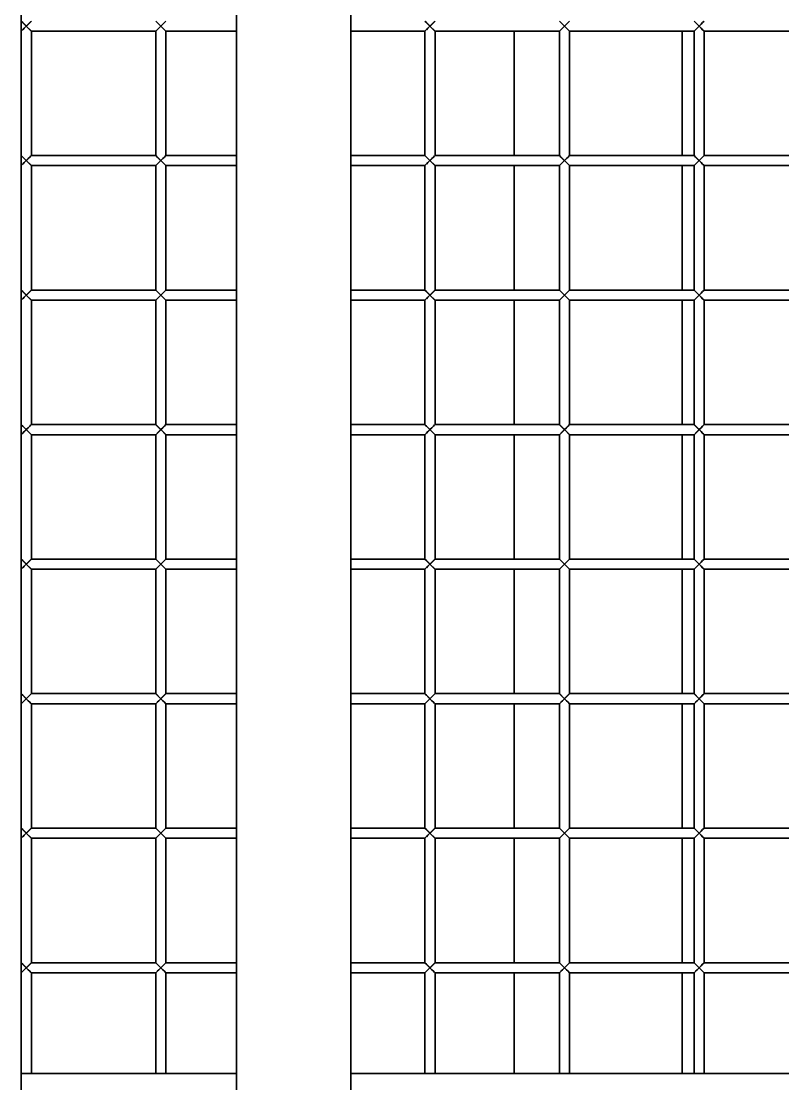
# Model space of a CAD drawing. Header units: millimetres. Extents: x 32496 to 166256, y 3504 to 23939.
# Drawn here: x 44566.1 to 44792.5, y 15456.8 to 15772.8 of the extents above; entities that cross this region are included whole.
import ezdxf

# ---------------------------------------------------------------- set-up
doc = ezdxf.new("R2010")
doc.units = ezdxf.units.MM
doc.layers.get('0').update_dxf_attribs({"lineweight": 35})

msp = doc.modelspace()

# ---------------------------------------------------------------- linework, layer by layer
at = {"linetype": 'Continuous'}
for p, q in [((44630.14, 16511.849), (44630.14, 15442.849)), ((44664.14, 16428.366), (44664.14, 15442.849)), ((44566.14, 15459.849), (44566.14, 16362.849)), ((44566.14, 15772.849), (44567.64, 15771.349)), ((44566.14, 15769.849), (44569.14, 15772.849)), ((44606.14, 15772.849), (44607.64, 15771.349)), ((44606.14, 15769.849), (44609.14, 15772.849)), ((44686.14, 15772.849), (44687.64, 15771.349)), ((44686.14, 15769.849), (44689.14, 15772.849)), ((44726.14, 15772.849), (44727.64, 15771.349)), ((44726.14, 15769.849), (44729.14, 15772.849)), ((44766.14, 15772.849), (44767.64, 15771.349)), ((44766.14, 15769.849), (44769.14, 15772.849)), ((44569.14, 15769.849), (44567.64, 15771.349)), ((44569.14, 15769.849), (44569.14, 15732.849)), ((44569.14, 15769.849), (44606.14, 15769.849)), ((44606.14, 15769.849), (44606.14, 15732.849)), ((44609.14, 15769.849), (44607.64, 15771.349)), ((44609.14, 15769.849), (44609.14, 15732.849)), ((44609.14, 15769.849), (44630.14, 15769.849)), ((44664.14, 15769.849), (44686.14, 15769.849)), ((44686.14, 15769.849), (44686.14, 15732.849)), ((44689.14, 15769.849), (44687.64, 15771.349)), ((44689.14, 15769.849), (44689.14, 15732.849)), ((44689.14, 15769.849), (44726.14, 15769.849)), ((44712.64, 15732.849), (44712.64, 15769.849)), ((44726.14, 15769.849), (44726.14, 15732.849)), ((44729.14, 15769.849), (44727.64, 15771.349)), ((44729.14, 15769.849), (44729.14, 15732.849)), ((44729.14, 15769.849), (44766.14, 15769.849)), ((44762.64, 15769.849), (44762.64, 15732.849)), ((44766.14, 15769.849), (44766.14, 15732.849)), ((44769.14, 15769.849), (44767.64, 15771.349)), ((44769.14, 15769.849), (44769.14, 15732.849)), ((44769.14, 15769.849), (44806.14, 15769.849)), ((44566.14, 15732.849), (44567.64, 15731.349)), ((44566.14, 15729.849), (44569.14, 15732.849)), ((44569.14, 15729.849), (44567.64, 15731.349)), ((44569.14, 15732.849), (44606.14, 15732.849)), ((44606.14, 15732.849), (44607.64, 15731.349)), ((44606.14, 15729.849), (44609.14, 15732.849)), ((44609.14, 15729.849), (44607.64, 15731.349)), ((44609.14, 15732.849), (44630.14, 15732.849)), ((44664.14, 15732.849), (44686.14, 15732.849)), ((44686.14, 15732.849), (44687.64, 15731.349)), ((44686.14, 15729.849), (44689.14, 15732.849)), ((44689.14, 15729.849), (44687.64, 15731.349)), ((44689.14, 15732.849), (44726.14, 15732.849)), ((44726.14, 15732.849), (44727.64, 15731.349)), ((44726.14, 15729.849), (44729.14, 15732.849)), ((44729.14, 15729.849), (44727.64, 15731.349)), ((44729.14, 15732.849), (44766.14, 15732.849)), ((44766.14, 15732.849), (44767.64, 15731.349)), ((44766.14, 15729.849), (44769.14, 15732.849)), ((44769.14, 15729.849), (44767.64, 15731.349)), ((44769.14, 15732.849), (44806.14, 15732.849)), ((44569.14, 15729.849), (44569.14, 15692.849)), ((44569.14, 15729.849), (44606.14, 15729.849)), ((44606.14, 15729.849), (44606.14, 15692.849)), ((44609.14, 15729.849), (44609.14, 15692.849)), ((44609.14, 15729.849), (44630.14, 15729.849)), ((44664.14, 15729.849), (44686.14, 15729.849)), ((44686.14, 15729.849), (44686.14, 15692.849)), ((44689.14, 15729.849), (44689.14, 15692.849)), ((44689.14, 15729.849), (44726.14, 15729.849)), ((44712.64, 15692.849), (44712.64, 15729.849)), ((44726.14, 15729.849), (44726.14, 15692.849)), ((44729.14, 15729.849), (44729.14, 15692.849)), ((44729.14, 15729.849), (44766.14, 15729.849)), ((44762.64, 15729.849), (44762.64, 15692.849)), ((44766.14, 15729.849), (44766.14, 15692.849)), ((44769.14, 15729.849), (44769.14, 15692.849)), ((44769.14, 15729.849), (44806.14, 15729.849)), ((44566.14, 15692.849), (44567.64, 15691.349)), ((44566.14, 15689.849), (44569.14, 15692.849)), ((44569.14, 15689.849), (44567.64, 15691.349)), ((44569.14, 15692.849), (44606.14, 15692.849)), ((44569.14, 15689.849), (44569.14, 15652.849)), ((44569.14, 15689.849), (44606.14, 15689.849)), ((44606.14, 15692.849), (44607.64, 15691.349)), ((44606.14, 15689.849), (44609.14, 15692.849)), ((44606.14, 15689.849), (44606.14, 15652.849)), ((44609.14, 15689.849), (44607.64, 15691.349)), ((44609.14, 15692.849), (44630.14, 15692.849)), ((44609.14, 15689.849), (44609.14, 15652.849)), ((44609.14, 15689.849), (44630.14, 15689.849)), ((44664.14, 15692.849), (44686.14, 15692.849)), ((44664.14, 15689.849), (44686.14, 15689.849)), ((44686.14, 15692.849), (44687.64, 15691.349)), ((44686.14, 15689.849), (44689.14, 15692.849)), ((44686.14, 15689.849), (44686.14, 15652.849)), ((44689.14, 15689.849), (44687.64, 15691.349)), ((44689.14, 15692.849), (44726.14, 15692.849)), ((44689.14, 15689.849), (44689.14, 15652.849)), ((44689.14, 15689.849), (44726.14, 15689.849)), ((44712.64, 15652.849), (44712.64, 15689.849)), ((44726.14, 15692.849), (44727.64, 15691.349)), ((44726.14, 15689.849), (44729.14, 15692.849)), ((44726.14, 15689.849), (44726.14, 15652.849)), ((44729.14, 15689.849), (44727.64, 15691.349)), ((44729.14, 15692.849), (44766.14, 15692.849)), ((44729.14, 15689.849), (44729.14, 15652.849)), ((44729.14, 15689.849), (44766.14, 15689.849)), ((44762.64, 15689.849), (44762.64, 15652.849)), ((44766.14, 15692.849), (44767.64, 15691.349)), ((44766.14, 15689.849), (44769.14, 15692.849)), ((44766.14, 15689.849), (44766.14, 15652.849)), ((44769.14, 15689.849), (44767.64, 15691.349)), ((44769.14, 15692.849), (44806.14, 15692.849)), ((44769.14, 15689.849), (44769.14, 15652.849)), ((44769.14, 15689.849), (44806.14, 15689.849)), ((44566.14, 15652.849), (44567.64, 15651.349)), ((44566.14, 15649.849), (44569.14, 15652.849)), ((44569.14, 15652.849), (44606.14, 15652.849)), ((44606.14, 15652.849), (44607.64, 15651.349)), ((44606.14, 15649.849), (44609.14, 15652.849)), ((44609.14, 15652.849), (44630.14, 15652.849)), ((44664.14, 15652.849), (44686.14, 15652.849)), ((44686.14, 15652.849), (44687.64, 15651.349)), ((44686.14, 15649.849), (44689.14, 15652.849)), ((44689.14, 15652.849), (44726.14, 15652.849)), ((44726.14, 15652.849), (44727.64, 15651.349)), ((44726.14, 15649.849), (44729.14, 15652.849)), ((44729.14, 15652.849), (44766.14, 15652.849)), ((44766.14, 15652.849), (44767.64, 15651.349)), ((44766.14, 15649.849), (44769.14, 15652.849)), ((44769.14, 15652.849), (44806.14, 15652.849)), ((44569.14, 15649.849), (44567.64, 15651.349)), ((44569.14, 15649.849), (44569.14, 15612.849)), ((44569.14, 15649.849), (44606.14, 15649.849)), ((44606.14, 15649.849), (44606.14, 15612.849)), ((44609.14, 15649.849), (44607.64, 15651.349)), ((44609.14, 15649.849), (44609.14, 15612.849)), ((44609.14, 15649.849), (44630.14, 15649.849)), ((44664.14, 15649.849), (44686.14, 15649.849)), ((44686.14, 15649.849), (44686.14, 15612.849)), ((44689.14, 15649.849), (44687.64, 15651.349)), ((44689.14, 15649.849), (44689.14, 15612.849)), ((44689.14, 15649.849), (44726.14, 15649.849)), ((44712.64, 15612.849), (44712.64, 15649.849)), ((44726.14, 15649.849), (44726.14, 15612.849)), ((44729.14, 15649.849), (44727.64, 15651.349)), ((44729.14, 15649.849), (44729.14, 15612.849)), ((44729.14, 15649.849), (44766.14, 15649.849)), ((44762.64, 15649.849), (44762.64, 15612.849)), ((44766.14, 15649.849), (44766.14, 15612.849)), ((44769.14, 15649.849), (44767.64, 15651.349)), ((44769.14, 15649.849), (44769.14, 15612.849)), ((44769.14, 15649.849), (44806.14, 15649.849)), ((44566.14, 15612.849), (44567.64, 15611.349)), ((44566.14, 15609.849), (44569.14, 15612.849)), ((44569.14, 15609.849), (44567.64, 15611.349)), ((44569.14, 15612.849), (44606.14, 15612.849)), ((44606.14, 15612.849), (44607.64, 15611.349)), ((44606.14, 15609.849), (44609.14, 15612.849)), ((44609.14, 15609.849), (44607.64, 15611.349)), ((44609.14, 15612.849), (44630.14, 15612.849)), ((44664.14, 15612.849), (44686.14, 15612.849)), ((44686.14, 15612.849), (44687.64, 15611.349)), ((44686.14, 15609.849), (44689.14, 15612.849)), ((44689.14, 15609.849), (44687.64, 15611.349)), ((44689.14, 15612.849), (44726.14, 15612.849)), ((44726.14, 15612.849), (44727.64, 15611.349)), ((44726.14, 15609.849), (44729.14, 15612.849)), ((44729.14, 15609.849), (44727.64, 15611.349)), ((44729.14, 15612.849), (44766.14, 15612.849)), ((44766.14, 15612.849), (44767.64, 15611.349)), ((44766.14, 15609.849), (44769.14, 15612.849)), ((44769.14, 15609.849), (44767.64, 15611.349)), ((44769.14, 15612.849), (44806.14, 15612.849)), ((44569.14, 15609.849), (44569.14, 15572.849)), ((44569.14, 15609.849), (44606.14, 15609.849)), ((44606.14, 15609.849), (44606.14, 15572.849)), ((44609.14, 15609.849), (44609.14, 15572.849)), ((44609.14, 15609.849), (44630.14, 15609.849)), ((44664.14, 15609.849), (44686.14, 15609.849)), ((44686.14, 15609.849), (44686.14, 15572.849)), ((44689.14, 15609.849), (44689.14, 15572.849)), ((44689.14, 15609.849), (44726.14, 15609.849)), ((44712.64, 15572.849), (44712.64, 15609.849)), ((44726.14, 15609.849), (44726.14, 15572.849)), ((44729.14, 15609.849), (44729.14, 15572.849)), ((44729.14, 15609.849), (44766.14, 15609.849)), ((44762.64, 15609.849), (44762.64, 15572.849)), ((44766.14, 15609.849), (44766.14, 15572.849)), ((44769.14, 15609.849), (44769.14, 15572.849)), ((44769.14, 15609.849), (44806.14, 15609.849)), ((44566.14, 15572.849), (44567.64, 15571.349)), ((44566.14, 15569.849), (44569.14, 15572.849)), ((44569.14, 15572.849), (44606.14, 15572.849)), ((44606.14, 15572.849), (44607.64, 15571.349)), ((44606.14, 15569.849), (44609.14, 15572.849)), ((44609.14, 15572.849), (44630.14, 15572.849)), ((44664.14, 15572.849), (44686.14, 15572.849)), ((44686.14, 15572.849), (44687.64, 15571.349)), ((44686.14, 15569.849), (44689.14, 15572.849)), ((44689.14, 15572.849), (44726.14, 15572.849)), ((44726.14, 15572.849), (44727.64, 15571.349)), ((44726.14, 15569.849), (44729.14, 15572.849)), ((44729.14, 15572.849), (44766.14, 15572.849)), ((44766.14, 15572.849), (44767.64, 15571.349)), ((44766.14, 15569.849), (44769.14, 15572.849)), ((44769.14, 15572.849), (44806.14, 15572.849)), ((44569.14, 15569.849), (44567.64, 15571.349)), ((44569.14, 15569.849), (44569.14, 15532.849)), ((44569.14, 15569.849), (44606.14, 15569.849)), ((44606.14, 15569.849), (44606.14, 15532.849)), ((44609.14, 15569.849), (44607.64, 15571.349)), ((44609.14, 15569.849), (44609.14, 15532.849)), ((44609.14, 15569.849), (44630.14, 15569.849)), ((44664.14, 15569.849), (44686.14, 15569.849)), ((44686.14, 15569.849), (44686.14, 15532.849)), ((44689.14, 15569.849), (44687.64, 15571.349)), ((44689.14, 15569.849), (44689.14, 15532.849)), ((44689.14, 15569.849), (44726.14, 15569.849)), ((44712.64, 15532.849), (44712.64, 15569.849)), ((44726.14, 15569.849), (44726.14, 15532.849)), ((44729.14, 15569.849), (44727.64, 15571.349)), ((44729.14, 15569.849), (44729.14, 15532.849)), ((44729.14, 15569.849), (44766.14, 15569.849)), ((44762.64, 15569.849), (44762.64, 15532.849)), ((44766.14, 15569.849), (44766.14, 15532.849)), ((44769.14, 15569.849), (44767.64, 15571.349)), ((44769.14, 15569.849), (44769.14, 15532.849)), ((44769.14, 15569.849), (44806.14, 15569.849)), ((44566.14, 15532.849), (44567.64, 15531.349)), ((44566.14, 15529.849), (44569.14, 15532.849)), ((44569.14, 15532.849), (44606.14, 15532.849)), ((44606.14, 15532.849), (44607.64, 15531.349)), ((44606.14, 15529.849), (44609.14, 15532.849)), ((44609.14, 15532.849), (44630.14, 15532.849)), ((44664.14, 15532.849), (44686.14, 15532.849)), ((44686.14, 15532.849), (44687.64, 15531.349)), ((44686.14, 15529.849), (44689.14, 15532.849)), ((44689.14, 15532.849), (44726.14, 15532.849)), ((44726.14, 15532.849), (44727.64, 15531.349)), ((44726.14, 15529.849), (44729.14, 15532.849)), ((44729.14, 15532.849), (44766.14, 15532.849)), ((44766.14, 15532.849), (44767.64, 15531.349)), ((44766.14, 15529.849), (44769.14, 15532.849)), ((44769.14, 15532.849), (44806.14, 15532.849)), ((44569.14, 15529.849), (44567.64, 15531.349)), ((44569.14, 15529.849), (44569.14, 15492.849)), ((44569.14, 15529.849), (44606.14, 15529.849)), ((44606.14, 15529.849), (44606.14, 15492.849)), ((44609.14, 15529.849), (44607.64, 15531.349)), ((44609.14, 15529.849), (44609.14, 15492.849)), ((44609.14, 15529.849), (44630.14, 15529.849)), ((44664.14, 15529.849), (44686.14, 15529.849)), ((44686.14, 15529.849), (44686.14, 15492.849)), ((44689.14, 15529.849), (44687.64, 15531.349)), ((44689.14, 15529.849), (44689.14, 15492.849)), ((44689.14, 15529.849), (44726.14, 15529.849)), ((44712.64, 15492.849), (44712.64, 15529.849)), ((44726.14, 15529.849), (44726.14, 15492.849)), ((44729.14, 15529.849), (44727.64, 15531.349)), ((44729.14, 15529.849), (44729.14, 15492.849)), ((44729.14, 15529.849), (44766.14, 15529.849)), ((44762.64, 15529.849), (44762.64, 15492.849)), ((44766.14, 15529.849), (44766.14, 15492.849)), ((44769.14, 15529.849), (44767.64, 15531.349)), ((44769.14, 15529.849), (44769.14, 15492.849)), ((44769.14, 15529.849), (44806.14, 15529.849)), ((44566.14, 15492.849), (44567.64, 15491.349)), ((44566.14, 15489.849), (44569.14, 15492.849)), ((44569.14, 15489.849), (44567.64, 15491.349)), ((44569.14, 15492.849), (44606.14, 15492.849)), ((44606.14, 15492.849), (44607.64, 15491.349)), ((44606.14, 15489.849), (44609.14, 15492.849)), ((44609.14, 15489.849), (44607.64, 15491.349)), ((44609.14, 15492.849), (44630.14, 15492.849)), ((44664.14, 15492.849), (44686.14, 15492.849)), ((44686.14, 15492.849), (44687.64, 15491.349)), ((44686.14, 15489.849), (44689.14, 15492.849)), ((44689.14, 15489.849), (44687.64, 15491.349)), ((44689.14, 15492.849), (44726.14, 15492.849)), ((44726.14, 15492.849), (44727.64, 15491.349)), ((44726.14, 15489.849), (44729.14, 15492.849)), ((44729.14, 15489.849), (44727.64, 15491.349)), ((44729.14, 15492.849), (44766.14, 15492.849)), ((44766.14, 15492.849), (44767.64, 15491.349)), ((44766.14, 15489.849), (44769.14, 15492.849)), ((44769.14, 15489.849), (44767.64, 15491.349)), ((44769.14, 15492.849), (44806.14, 15492.849)), ((44569.14, 15489.849), (44569.14, 15459.849)), ((44569.14, 15489.849), (44606.14, 15489.849)), ((44606.14, 15489.849), (44606.14, 15459.849)), ((44609.14, 15489.849), (44609.14, 15459.849)), ((44609.14, 15489.849), (44630.14, 15489.849)), ((44664.14, 15489.849), (44686.14, 15489.849)), ((44686.14, 15489.849), (44686.14, 15459.849)), ((44689.14, 15489.849), (44689.14, 15459.849)), ((44689.14, 15489.849), (44726.14, 15489.849)), ((44712.64, 15459.849), (44712.64, 15489.849)), ((44726.14, 15489.849), (44726.14, 15459.849)), ((44729.14, 15489.849), (44729.14, 15459.849)), ((44729.14, 15489.849), (44766.14, 15489.849)), ((44762.64, 15489.849), (44762.64, 15459.849)), ((44766.14, 15489.849), (44766.14, 15459.849)), ((44769.14, 15489.849), (44769.14, 15459.849)), ((44769.14, 15489.849), (44806.14, 15489.849)), ((44566.14, 15299.849), (44566.14, 15459.849)), ((44630.14, 15459.849), (44566.14, 15459.849)), ((45290.14, 15459.849), (44664.14, 15459.849))]:
    msp.add_line(p, q, dxfattribs=at)
for points in [[(44566.255, 15772.733), (44566.57, 15772.418), (44567.06, 15771.929), (44568.229, 15770.759)], [(44567.64, 15771.349), (44568.227, 15771.936), (44568.702, 15772.411), (44569.025, 15772.734)], [(44606.255, 15772.733), (44606.57, 15772.418), (44607.06, 15771.929), (44608.229, 15770.759)], [(44607.64, 15771.349), (44608.227, 15771.936), (44608.702, 15772.411), (44609.025, 15772.734)], [(44686.255, 15772.733), (44686.57, 15772.418), (44687.06, 15771.929), (44688.229, 15770.759)], [(44687.64, 15771.349), (44688.227, 15771.936), (44688.702, 15772.411), (44689.025, 15772.734)], [(44726.255, 15772.733), (44726.57, 15772.418), (44727.06, 15771.929), (44728.229, 15770.759)], [(44727.64, 15771.349), (44728.227, 15771.936), (44728.702, 15772.411), (44729.025, 15772.734)], [(44766.255, 15772.733), (44766.57, 15772.418), (44767.06, 15771.929), (44768.229, 15770.759)], [(44767.64, 15771.349), (44768.227, 15771.936), (44768.702, 15772.411), (44769.025, 15772.734)], [(44567.64, 15771.349), (44567.049, 15770.758), (44566.579, 15770.288)], [(44569.024, 15769.965), (44568.701, 15770.287), (44568.229, 15770.759)], [(44607.64, 15771.349), (44607.049, 15770.758), (44606.579, 15770.288)], [(44609.024, 15769.965), (44608.701, 15770.287), (44608.229, 15770.759)], [(44687.64, 15771.349), (44687.049, 15770.758), (44686.579, 15770.288)], [(44689.024, 15769.965), (44688.701, 15770.287), (44688.229, 15770.759)], [(44727.64, 15771.349), (44727.049, 15770.758), (44726.579, 15770.288)], [(44729.024, 15769.965), (44728.701, 15770.287), (44728.229, 15770.759)], [(44767.64, 15771.349), (44767.049, 15770.758), (44766.579, 15770.288)], [(44769.024, 15769.965), (44768.701, 15770.287), (44768.229, 15770.759)], [(44566.255, 15732.733), (44566.57, 15732.418), (44567.06, 15731.929), (44568.229, 15730.759)], [(44567.64, 15731.349), (44567.049, 15730.758), (44566.579, 15730.288)], [(44567.64, 15731.349), (44568.227, 15731.936), (44568.702, 15732.411), (44569.025, 15732.734)], [(44606.255, 15732.733), (44606.57, 15732.418), (44607.06, 15731.929), (44608.229, 15730.759)], [(44607.64, 15731.349), (44607.049, 15730.758), (44606.579, 15730.288)], [(44607.64, 15731.349), (44608.227, 15731.936), (44608.702, 15732.411), (44609.025, 15732.734)], [(44686.255, 15732.733), (44686.57, 15732.418), (44687.06, 15731.929), (44688.229, 15730.759)], [(44687.64, 15731.349), (44687.049, 15730.758), (44686.579, 15730.288)], [(44687.64, 15731.349), (44688.227, 15731.936), (44688.702, 15732.411), (44689.025, 15732.734)], [(44726.255, 15732.733), (44726.57, 15732.418), (44727.06, 15731.929), (44728.229, 15730.759)], [(44727.64, 15731.349), (44727.049, 15730.758), (44726.579, 15730.288)], [(44727.64, 15731.349), (44728.227, 15731.936), (44728.702, 15732.411), (44729.025, 15732.734)], [(44766.255, 15732.733), (44766.57, 15732.418), (44767.06, 15731.929), (44768.229, 15730.759)], [(44767.64, 15731.349), (44767.049, 15730.758), (44766.579, 15730.288)], [(44767.64, 15731.349), (44768.227, 15731.936), (44768.702, 15732.411), (44769.025, 15732.734)], [(44569.024, 15729.965), (44568.701, 15730.287), (44568.229, 15730.759)], [(44609.024, 15729.965), (44608.701, 15730.287), (44608.229, 15730.759)], [(44689.024, 15729.965), (44688.701, 15730.287), (44688.229, 15730.759)], [(44729.024, 15729.965), (44728.701, 15730.287), (44728.229, 15730.759)], [(44769.024, 15729.965), (44768.701, 15730.287), (44768.229, 15730.759)], [(44566.255, 15692.733), (44566.57, 15692.418), (44567.06, 15691.929), (44568.229, 15690.759)], [(44567.64, 15691.349), (44567.049, 15690.758), (44566.579, 15690.288)], [(44567.64, 15691.349), (44568.227, 15691.936), (44568.702, 15692.411), (44569.025, 15692.734)], [(44569.024, 15689.965), (44568.701, 15690.287), (44568.229, 15690.759)], [(44606.255, 15692.733), (44606.57, 15692.418), (44607.06, 15691.929), (44608.229, 15690.759)], [(44607.64, 15691.349), (44607.049, 15690.758), (44606.579, 15690.288)], [(44607.64, 15691.349), (44608.227, 15691.936), (44608.702, 15692.411), (44609.025, 15692.734)], [(44609.024, 15689.965), (44608.701, 15690.287), (44608.229, 15690.759)], [(44686.255, 15692.733), (44686.57, 15692.418), (44687.06, 15691.929), (44688.229, 15690.759)], [(44687.64, 15691.349), (44687.049, 15690.758), (44686.579, 15690.288)], [(44687.64, 15691.349), (44688.227, 15691.936), (44688.702, 15692.411), (44689.025, 15692.734)], [(44689.024, 15689.965), (44688.701, 15690.287), (44688.229, 15690.759)], [(44726.255, 15692.733), (44726.57, 15692.418), (44727.06, 15691.929), (44728.229, 15690.759)], [(44727.64, 15691.349), (44727.049, 15690.758), (44726.579, 15690.288)], [(44727.64, 15691.349), (44728.227, 15691.936), (44728.702, 15692.411), (44729.025, 15692.734)], [(44729.024, 15689.965), (44728.701, 15690.287), (44728.229, 15690.759)], [(44766.255, 15692.733), (44766.57, 15692.418), (44767.06, 15691.929), (44768.229, 15690.759)], [(44767.64, 15691.349), (44767.049, 15690.758), (44766.579, 15690.288)], [(44767.64, 15691.349), (44768.227, 15691.936), (44768.702, 15692.411), (44769.025, 15692.734)], [(44769.024, 15689.965), (44768.701, 15690.287), (44768.229, 15690.759)], [(44566.255, 15652.733), (44566.57, 15652.418), (44567.06, 15651.929), (44568.229, 15650.759)], [(44567.64, 15651.349), (44568.227, 15651.936), (44568.702, 15652.411), (44569.025, 15652.734)], [(44606.255, 15652.733), (44606.57, 15652.418), (44607.06, 15651.929), (44608.229, 15650.759)], [(44607.64, 15651.349), (44608.227, 15651.936), (44608.702, 15652.411), (44609.025, 15652.734)], [(44686.255, 15652.733), (44686.57, 15652.418), (44687.06, 15651.929), (44688.229, 15650.759)], [(44687.64, 15651.349), (44688.227, 15651.936), (44688.702, 15652.411), (44689.025, 15652.734)], [(44726.255, 15652.733), (44726.57, 15652.418), (44727.06, 15651.929), (44728.229, 15650.759)], [(44727.64, 15651.349), (44728.227, 15651.936), (44728.702, 15652.411), (44729.025, 15652.734)], [(44766.255, 15652.733), (44766.57, 15652.418), (44767.06, 15651.929), (44768.229, 15650.759)], [(44767.64, 15651.349), (44768.227, 15651.936), (44768.702, 15652.411), (44769.025, 15652.734)], [(44567.64, 15651.349), (44567.049, 15650.758), (44566.579, 15650.288)], [(44569.024, 15649.965), (44568.701, 15650.287), (44568.229, 15650.759)], [(44607.64, 15651.349), (44607.049, 15650.758), (44606.579, 15650.288)], [(44609.024, 15649.965), (44608.701, 15650.287), (44608.229, 15650.759)], [(44687.64, 15651.349), (44687.049, 15650.758), (44686.579, 15650.288)], [(44689.024, 15649.965), (44688.701, 15650.287), (44688.229, 15650.759)], [(44727.64, 15651.349), (44727.049, 15650.758), (44726.579, 15650.288)], [(44729.024, 15649.965), (44728.701, 15650.287), (44728.229, 15650.759)], [(44767.64, 15651.349), (44767.049, 15650.758), (44766.579, 15650.288)], [(44769.024, 15649.965), (44768.701, 15650.287), (44768.229, 15650.759)], [(44566.255, 15612.733), (44566.57, 15612.418), (44567.06, 15611.929), (44568.229, 15610.759)], [(44567.64, 15611.349), (44567.049, 15610.758), (44566.579, 15610.288)], [(44567.64, 15611.349), (44568.227, 15611.936), (44568.702, 15612.411), (44569.025, 15612.734)], [(44569.024, 15609.965), (44568.701, 15610.287), (44568.229, 15610.759)], [(44606.255, 15612.733), (44606.57, 15612.418), (44607.06, 15611.929), (44608.229, 15610.759)], [(44607.64, 15611.349), (44607.049, 15610.758), (44606.579, 15610.288)], [(44607.64, 15611.349), (44608.227, 15611.936), (44608.702, 15612.411), (44609.025, 15612.734)], [(44609.024, 15609.965), (44608.701, 15610.287), (44608.229, 15610.759)], [(44686.255, 15612.733), (44686.57, 15612.418), (44687.06, 15611.929), (44688.229, 15610.759)], [(44687.64, 15611.349), (44687.049, 15610.758), (44686.579, 15610.288)], [(44687.64, 15611.349), (44688.227, 15611.936), (44688.702, 15612.411), (44689.025, 15612.734)], [(44689.024, 15609.965), (44688.701, 15610.287), (44688.229, 15610.759)], [(44726.255, 15612.733), (44726.57, 15612.418), (44727.06, 15611.929), (44728.229, 15610.759)], [(44727.64, 15611.349), (44727.049, 15610.758), (44726.579, 15610.288)], [(44727.64, 15611.349), (44728.227, 15611.936), (44728.702, 15612.411), (44729.025, 15612.734)], [(44729.024, 15609.965), (44728.701, 15610.287), (44728.229, 15610.759)], [(44766.255, 15612.733), (44766.57, 15612.418), (44767.06, 15611.929), (44768.229, 15610.759)], [(44767.64, 15611.349), (44767.049, 15610.758), (44766.579, 15610.288)], [(44767.64, 15611.349), (44768.227, 15611.936), (44768.702, 15612.411), (44769.025, 15612.734)], [(44769.024, 15609.965), (44768.701, 15610.287), (44768.229, 15610.759)], [(44566.255, 15572.733), (44566.57, 15572.418), (44567.06, 15571.929), (44568.229, 15570.759)], [(44567.64, 15571.349), (44567.049, 15570.758), (44566.579, 15570.288)], [(44567.64, 15571.349), (44568.227, 15571.936), (44568.702, 15572.411), (44569.025, 15572.734)], [(44569.024, 15569.965), (44568.701, 15570.287), (44568.229, 15570.759)], [(44606.255, 15572.733), (44606.57, 15572.418), (44607.06, 15571.929), (44608.229, 15570.759)], [(44607.64, 15571.349), (44607.049, 15570.758), (44606.579, 15570.288)], [(44607.64, 15571.349), (44608.227, 15571.936), (44608.702, 15572.411), (44609.025, 15572.734)], [(44609.024, 15569.965), (44608.701, 15570.287), (44608.229, 15570.759)], [(44686.255, 15572.733), (44686.57, 15572.418), (44687.06, 15571.929), (44688.229, 15570.759)], [(44687.64, 15571.349), (44687.049, 15570.758), (44686.579, 15570.288)], [(44687.64, 15571.349), (44688.227, 15571.936), (44688.702, 15572.411), (44689.025, 15572.734)], [(44689.024, 15569.965), (44688.701, 15570.287), (44688.229, 15570.759)], [(44726.255, 15572.733), (44726.57, 15572.418), (44727.06, 15571.929), (44728.229, 15570.759)], [(44727.64, 15571.349), (44727.049, 15570.758), (44726.579, 15570.288)], [(44727.64, 15571.349), (44728.227, 15571.936), (44728.702, 15572.411), (44729.025, 15572.734)], [(44729.024, 15569.965), (44728.701, 15570.287), (44728.229, 15570.759)], [(44766.255, 15572.733), (44766.57, 15572.418), (44767.06, 15571.929), (44768.229, 15570.759)], [(44767.64, 15571.349), (44767.049, 15570.758), (44766.579, 15570.288)], [(44767.64, 15571.349), (44768.227, 15571.936), (44768.702, 15572.411), (44769.025, 15572.734)], [(44769.024, 15569.965), (44768.701, 15570.287), (44768.229, 15570.759)], [(44566.255, 15532.733), (44566.57, 15532.418), (44567.06, 15531.929), (44568.229, 15530.759)], [(44567.64, 15531.349), (44568.227, 15531.936), (44568.702, 15532.411), (44569.025, 15532.734)], [(44606.255, 15532.733), (44606.57, 15532.418), (44607.06, 15531.929), (44608.229, 15530.759)], [(44607.64, 15531.349), (44608.227, 15531.936), (44608.702, 15532.411), (44609.025, 15532.734)], [(44686.255, 15532.733), (44686.57, 15532.418), (44687.06, 15531.929), (44688.229, 15530.759)], [(44687.64, 15531.349), (44688.227, 15531.936), (44688.702, 15532.411), (44689.025, 15532.734)], [(44726.255, 15532.733), (44726.57, 15532.418), (44727.06, 15531.929), (44728.229, 15530.759)], [(44727.64, 15531.349), (44728.227, 15531.936), (44728.702, 15532.411), (44729.025, 15532.734)], [(44766.255, 15532.733), (44766.57, 15532.418), (44767.06, 15531.929), (44768.229, 15530.759)], [(44767.64, 15531.349), (44768.227, 15531.936), (44768.702, 15532.411), (44769.025, 15532.734)], [(44567.64, 15531.349), (44567.049, 15530.758), (44566.579, 15530.288)], [(44569.024, 15529.965), (44568.701, 15530.287), (44568.229, 15530.759)], [(44607.64, 15531.349), (44607.049, 15530.758), (44606.579, 15530.288)], [(44609.024, 15529.965), (44608.701, 15530.287), (44608.229, 15530.759)], [(44687.64, 15531.349), (44687.049, 15530.758), (44686.579, 15530.288)], [(44689.024, 15529.965), (44688.701, 15530.287), (44688.229, 15530.759)], [(44727.64, 15531.349), (44727.049, 15530.758), (44726.579, 15530.288)], [(44729.024, 15529.965), (44728.701, 15530.287), (44728.229, 15530.759)], [(44767.64, 15531.349), (44767.049, 15530.758), (44766.579, 15530.288)], [(44769.024, 15529.965), (44768.701, 15530.287), (44768.229, 15530.759)], [(44566.255, 15492.733), (44566.57, 15492.418), (44567.06, 15491.929), (44568.229, 15490.759)], [(44567.64, 15491.349), (44567.049, 15490.758), (44566.579, 15490.288)], [(44567.64, 15491.349), (44568.227, 15491.936), (44568.702, 15492.411), (44569.025, 15492.734)], [(44569.024, 15489.965), (44568.701, 15490.287), (44568.229, 15490.759)], [(44606.255, 15492.733), (44606.57, 15492.418), (44607.06, 15491.929), (44608.229, 15490.759)], [(44607.64, 15491.349), (44607.049, 15490.758), (44606.579, 15490.288)], [(44607.64, 15491.349), (44608.227, 15491.936), (44608.702, 15492.411), (44609.025, 15492.734)], [(44609.024, 15489.965), (44608.701, 15490.287), (44608.229, 15490.759)], [(44686.255, 15492.733), (44686.57, 15492.418), (44687.06, 15491.929), (44688.229, 15490.759)], [(44687.64, 15491.349), (44687.049, 15490.758), (44686.579, 15490.288)], [(44687.64, 15491.349), (44688.227, 15491.936), (44688.702, 15492.411), (44689.025, 15492.734)], [(44689.024, 15489.965), (44688.701, 15490.287), (44688.229, 15490.759)], [(44726.255, 15492.733), (44726.57, 15492.418), (44727.06, 15491.929), (44728.229, 15490.759)], [(44727.64, 15491.349), (44727.049, 15490.758), (44726.579, 15490.288)], [(44727.64, 15491.349), (44728.227, 15491.936), (44728.702, 15492.411), (44729.025, 15492.734)], [(44729.024, 15489.965), (44728.701, 15490.287), (44728.229, 15490.759)], [(44766.255, 15492.733), (44766.57, 15492.418), (44767.06, 15491.929), (44768.229, 15490.759)], [(44767.64, 15491.349), (44767.049, 15490.758), (44766.579, 15490.288)], [(44767.64, 15491.349), (44768.227, 15491.936), (44768.702, 15492.411), (44769.025, 15492.734)], [(44769.024, 15489.965), (44768.701, 15490.287), (44768.229, 15490.759)]]:
    msp.add_lwpolyline(points, dxfattribs=at)

doc.saveas('drawing.dxf')
